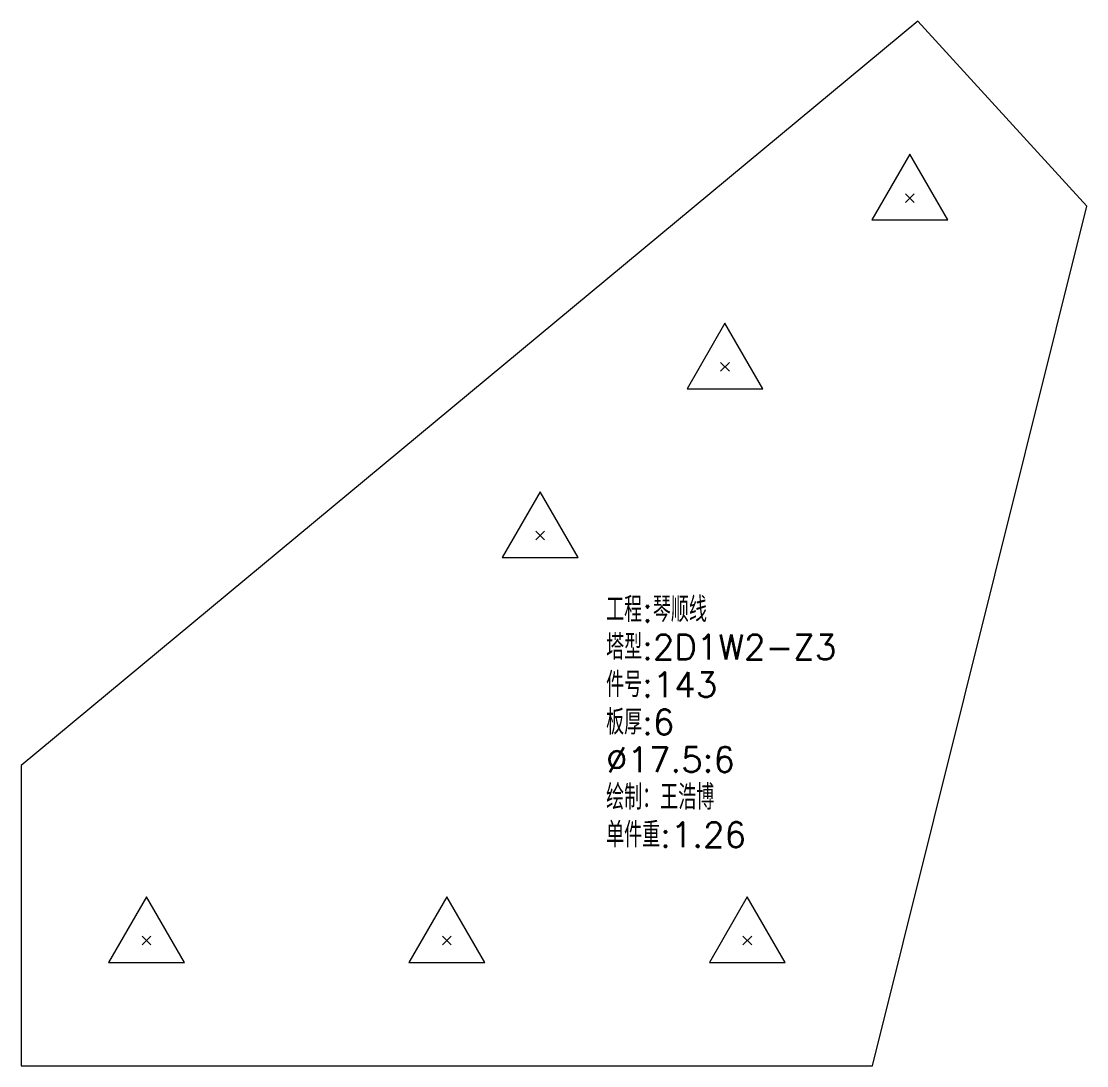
# Model space of a CAD drawing. Extents: x -580 to 8755, y 0 to 14723.
# Drawn here: x 4506.8 to 4719.6, y 13762.5 to 13971.2 of the extents above; entities that cross this region are included whole.
import ezdxf
from ezdxf.enums import TextEntityAlignment as Align

# ---------------------------------------------------------------- set-up
doc = ezdxf.new("R2010")
doc.units = 0
doc.header["$MEASUREMENT"] = 0
doc.layers.add('1', color=7, linetype='CONTINUOUS', lineweight=25)
doc.styles.get("Standard").update_dxf_attribs({"font": 'simplex.shx', "width": 0.7, "height": 3, "bigfont": 'gbhzfs.shx'})

msp = doc.modelspace()

# ---------------------------------------------------------------- linework, layer by layer
at = {"layer": '1', "color": 7, "linetype": 'Continuous', "lineweight": 18}
for p, q in [((4685.88725, 13971.16127), (4506.8146, 13822.50353)), ((4719.60063, 13934.23691), (4685.88725, 13971.16127)), ((4676.8146, 13762.50353), (4719.60063, 13934.23691)), ((4506.8146, 13822.50353), (4506.8146, 13762.50353)), ((4506.8146, 13762.50353), (4676.8146, 13762.50353))]:
    msp.add_line(p, q, dxfattribs=at)
at = {"layer": '1', "color": 7, "linetype": 'Continuous', "lineweight": 13}
for p, q in [((4684.28176, 13944.5924), (4676.70426, 13931.4674)), ((4691.85926, 13931.4674), (4684.28176, 13944.5924)), ((4683.40676, 13934.9674), (4685.15676, 13936.7174)), ((4685.15676, 13934.9674), (4683.40676, 13936.7174)), ((4676.70426, 13931.4674), (4691.85926, 13931.4674)), ((4647.35741, 13910.87902), (4639.77991, 13897.75402)), ((4654.93491, 13897.75402), (4647.35741, 13910.87902)), ((4646.48241, 13901.25402), (4648.23241, 13903.00402)), ((4648.23241, 13901.25402), (4646.48241, 13903.00402)), ((4639.77991, 13897.75402), (4654.93491, 13897.75402)), ((4610.43305, 13877.16564), (4602.85555, 13864.04064)), ((4618.01055, 13864.04064), (4610.43305, 13877.16564)), ((4609.55805, 13867.54064), (4611.30805, 13869.29064)), ((4611.30805, 13867.54064), (4609.55805, 13869.29064)), ((4602.85555, 13864.04064), (4618.01055, 13864.04064)), ((4531.8146, 13796.25353), (4524.2371, 13783.12853)), ((4539.3921, 13783.12853), (4531.8146, 13796.25353)), ((4591.8146, 13796.25353), (4584.2371, 13783.12853)), ((4599.3921, 13783.12853), (4591.8146, 13796.25353)), ((4651.8146, 13796.25353), (4644.2371, 13783.12853)), ((4659.3921, 13783.12853), (4651.8146, 13796.25353)), ((4530.9396, 13786.62853), (4532.6896, 13788.37853)), ((4532.6896, 13786.62853), (4530.9396, 13788.37853)), ((4590.9396, 13786.62853), (4592.6896, 13788.37853)), ((4592.6896, 13786.62853), (4590.9396, 13788.37853)), ((4650.9396, 13786.62853), (4652.6896, 13788.37853)), ((4652.6896, 13786.62853), (4650.9396, 13788.37853)), ((4524.2371, 13783.12853), (4539.3921, 13783.12853)), ((4584.2371, 13783.12853), (4599.3921, 13783.12853)), ((4644.2371, 13783.12853), (4659.3921, 13783.12853))]:
    msp.add_line(p, q, dxfattribs=at)

# ---------------------------------------------------------------- texts
at = {"layer": '1', "color": 7, "linetype": 'Continuous', "lineweight": 18}
for s, p in [('工程:琴顺线', (4623.61187, 13849.64819)), ('塔型:2D1W2-Z3', (4623.61187, 13842.14819)), ('件号:143', (4623.61187, 13834.64819)), ('板厚:6', (4623.61187, 13827.14819)), ('%%c17.5:6', (4623.61187, 13819.64819)), ('绘制：王浩博', (4623.61187, 13812.14819)), ('单件重:1.26', (4623.61187, 13804.64819))]:
    msp.add_text(s, height=5, dxfattribs=at).set_placement(p, align=Align.BOTTOM_LEFT)

doc.saveas('drawing.dxf')
